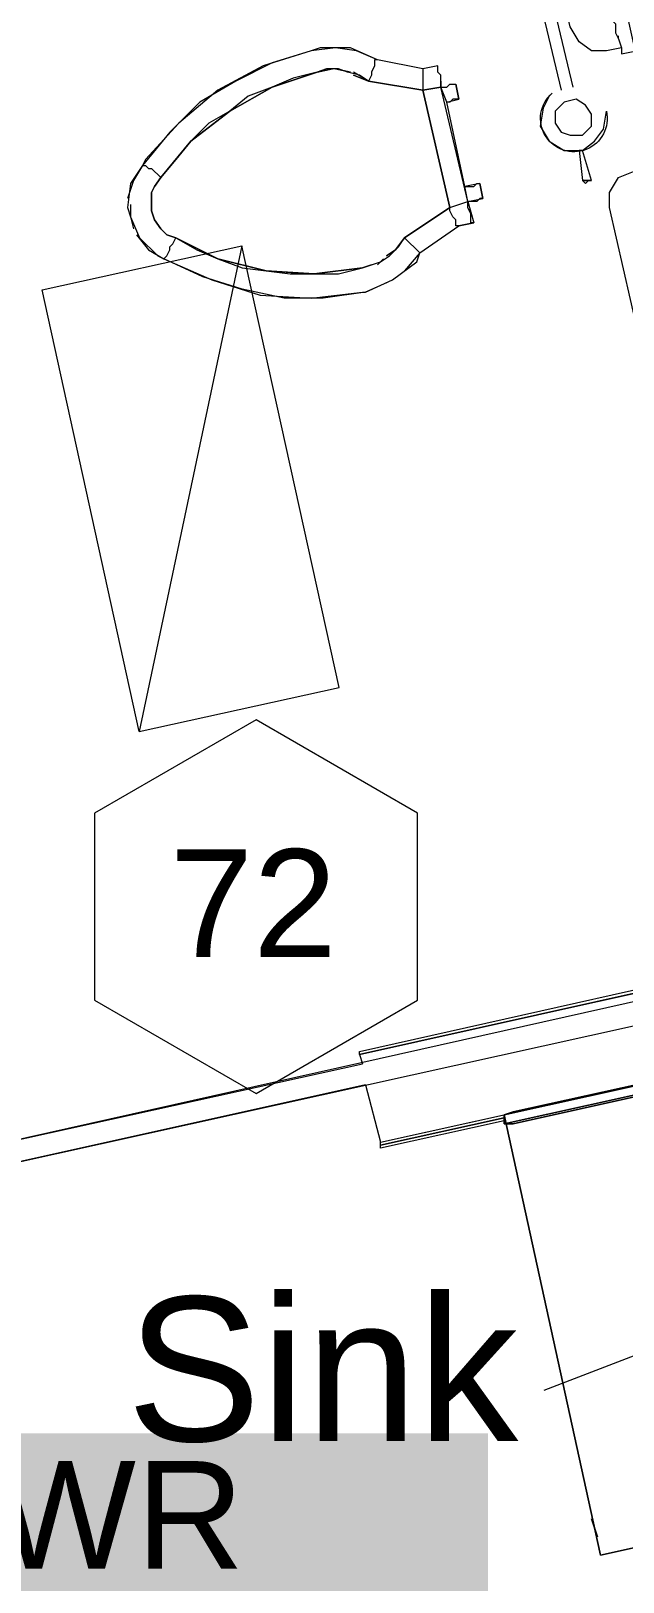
# Model space of a CAD drawing. Header units: inches. Extents: x 0.9 to 36.3, y 0.7 to 23.3.
# Drawn here: x 24.989 to 25.316, y 13.131 to 13.989 of the extents above; entities that cross this region are included whole.
import ezdxf

# ---------------------------------------------------------------- set-up
doc = ezdxf.new("R2010")
doc.units = ezdxf.units.IN
for name, color, linetype, lineweight, true_color in [('Blocks', 7, 'Continuous', 5, 0x9a9c7f), ('Lights', 7, 'Continuous', 15, 0xff0a0a), ('Numbering Lights', 1, 'Continuous', 15, 0xff0000), ('PDF_Geometry', 7, 'Continuous', 9, 0x777777)]:
    doc.layers.add(name, color=color, linetype=linetype, lineweight=lineweight, true_color=true_color)
doc.layers.add('PDF_Solid Fills', color=7, linetype='Continuous', true_color=0xffffff)
doc.layers.add('PDF_Text', color=7, linetype='Continuous')
doc.styles.add('PDF Arial', font='arial.ttf')
doc.styles.get("Standard").update_dxf_attribs({"font": 'arial.ttf'})

msp = doc.modelspace()

# ---------------------------------------------------------------- hatches: boundary and pattern name
at = {"layer": 'Lights', "linetype": 'ByBlock', "ltscale": 0.001, "transparency": 33554559}
h = msp.add_hatch(color=256, dxfattribs=at)
h.paths.add_polyline_path([(25.63015, 13.06009), (25.57332, 12.79159), (25.6839, 12.81594)])
h.paths.add_polyline_path([(24.7765, 12.54384), (24.79335, 12.54384), (24.79335, 12.5639), (24.7765, 12.5639)], flags=9)
h.paths.add_polyline_path([(25.67088, 12.97179), (25.69768, 12.97179), (25.69768, 12.99117), (25.67088, 12.99117)], flags=9)
h.paths.add_polyline_path([(25.02588, 12.94593), (25.05279, 12.94593), (25.05279, 12.96564), (25.02588, 12.96564)], flags=9)
h.paths.add_polyline_path([(25.09962, 13.57578), (25.12653, 13.57578), (25.12653, 13.59549), (25.09962, 13.59549)], flags=9)
h.paths.add_polyline_path([(24.81208, 13.50909), (24.8391, 13.50909), (24.8391, 13.52914), (24.81208, 13.52914)], flags=9)
h.paths.add_polyline_path([(24.71619, 12.7993), (24.73549, 12.80572), (24.72927, 12.82443), (24.70997, 12.818)], flags=9)

# ---------------------------------------------------------------- linework, layer by layer
at = {"layer": 'Blocks', "linetype": 'ByBlock'}
msp.add_line((25.27289, 13.23732), (25.38443, 13.28026), dxfattribs=at)
at = {"layer": 'Lights', "linetype": 'ByBlock'}
msp.add_lwpolyline([(25.04878, 13.60145), (24.99503, 13.84561), (25.10561, 13.86995), (25.04878, 13.60145), (25.15937, 13.6258), (25.10561, 13.86995)], dxfattribs=at)
at = {"layer": 'Numbering Lights', "linetype": 'ByBlock', "ltscale": 0.001}
msp.add_lwpolyline([(25.11342, 13.60786), (25.02401, 13.55624), (25.02401, 13.45299), (25.11342, 13.40137), (25.20283, 13.45299), (25.20283, 13.55624)], close=True, dxfattribs=at)
at = {"layer": 'PDF_Geometry', "linetype": 'ByBlock'}
for points in [[(25.17398, 13.40612), (25.18231, 13.37446), (25.46896, 13.43779), (25.86061, 13.52445), (26.05894, 12.63782), (26.01727, 12.62949), (26.02894, 12.58115), (26.06894, 12.58949), (26.17893, 12.09617), (26.22727, 12.10617), (26.11727, 12.60115), (26.51392, 12.68948), (26.73225, 11.70452), (26.78558, 11.71619), (26.56059, 12.72448), (26.40226, 13.43445), (26.76391, 13.51445), (26.74891, 13.58445), (26.38726, 13.50278), (26.20393, 14.33442)], [(26.38226, 13.25446), (26.49892, 12.73615), (26.1056, 12.64949), (25.89895, 13.58445), (25.85061, 13.57278), (25.4823, 13.49112), (25.3373, 14.14109), (25.70395, 14.22275), (25.68395, 14.31275), (25.26397, 14.21942), (25.28397, 14.12943), (25.28897, 14.13109), (25.43397, 13.48112), (25.17064, 13.42279), (25.17231, 13.41779)], [(25.31564, 13.97943), (25.3073, 13.97776), (25.29897, 13.97776), (25.2923, 13.98276), (25.2873, 13.9911), (25.26397, 14.09276), (25.26397, 14.09943), (25.26897, 14.10776), (25.2773, 14.11276), (25.28564, 14.11443), (25.28397, 14.11776), (25.28564, 14.11443), (25.28564, 14.10943), (25.2873, 14.10609), (25.2873, 14.10109), (25.28897, 14.09943), (25.28897, 14.09776), (25.29564, 14.09943), (25.31897, 13.99776), (25.31064, 13.9961)], [(25.27064, 14.00276), (25.2723, 13.99776), (25.2823, 13.9561)], [(25.28897, 13.95777), (25.27897, 13.99943)], [(25.31064, 13.99443), (25.31064, 13.9961), (25.31064, 13.99443), (25.3123, 13.99276), (25.3123, 13.98776), (25.31397, 13.98443), (25.31564, 13.97943), (25.31564, 13.9761), (25.32397, 13.97776), (25.33564, 13.91943), (25.32897, 13.91777)], [(25.21564, 13.9611), (25.21564, 13.95777), (25.21564, 13.9611), (25.21564, 13.96443), (25.21397, 13.9661), (25.21397, 13.96776), (25.21397, 13.96943), (25.20564, 13.96776), (25.18064, 13.97276), (25.16564, 13.97943), (25.14898, 13.97943), (25.14398, 13.97776), (25.11731, 13.96943), (25.09231, 13.9561), (25.07065, 13.93777), (25.05231, 13.91777), (25.05065, 13.91443), (25.04398, 13.90443), (25.04231, 13.8911), (25.04398, 13.8861), (25.04898, 13.87444), (25.05898, 13.86444), (25.06231, 13.86277), (25.08898, 13.8511), (25.11564, 13.84277), (25.14398, 13.8411), (25.17231, 13.84444), (25.17398, 13.84444), (25.18898, 13.8511), (25.20231, 13.8611), (25.20397, 13.8661), (25.22564, 13.8811), (25.23397, 13.88277), (25.23231, 13.88277), (25.23231, 13.88444), (25.23231, 13.8861), (25.23231, 13.88777), (25.23064, 13.8911), (25.23064, 13.89443), (25.23897, 13.8961), (25.23731, 13.8961), (25.23564, 13.89443), (25.23397, 13.89443), (25.23231, 13.89443), (25.23064, 13.89443), (25.22897, 13.90277), (25.21897, 13.94943), (25.21564, 13.95777), (25.20564, 13.9561), (25.22064, 13.8911), (25.23064, 13.89443), (25.21564, 13.95777), (25.21897, 13.95777), (25.22064, 13.95943), (25.22231, 13.95943), (25.22397, 13.95943), (25.22564, 13.9511), (25.22397, 13.95943)], [(25.18064, 13.97276), (25.16898, 13.97776), (25.15731, 13.97943), (25.14398, 13.97776), (25.12231, 13.9711), (25.10231, 13.9611), (25.08231, 13.94943), (25.06565, 13.93277), (25.05065, 13.91443), (25.05231, 13.91443), (25.05398, 13.91277), (25.05565, 13.91277), (25.05731, 13.9111), (25.05898, 13.90943), (25.06065, 13.90777)], [(25.31397, 13.98443), (25.31397, 13.9861)], [(25.31564, 13.97776), (25.31564, 13.9761)], [(25.20564, 13.96776), (25.18064, 13.97276), (25.17898, 13.97276), (25.17898, 13.9711), (25.17898, 13.96943), (25.17731, 13.9661), (25.17731, 13.96443), (25.17564, 13.9611), (25.17064, 13.96443), (25.16398, 13.9661), (25.15898, 13.96776), (25.15231, 13.96776), (25.14731, 13.9661), (25.13398, 13.96277), (25.12231, 13.95777), (25.10898, 13.95277), (25.09898, 13.94443), (25.08731, 13.93777), (25.07731, 13.92777), (25.06898, 13.91777), (25.06065, 13.90777), (25.05731, 13.90277), (25.05565, 13.89943), (25.05565, 13.89443), (25.05565, 13.88943), (25.05731, 13.88444), (25.06065, 13.87944), (25.06398, 13.8761), (25.06898, 13.87444), (25.09231, 13.86277), (25.11898, 13.8561), (25.14398, 13.85444), (25.11898, 13.8561), (25.09231, 13.86277), (25.06898, 13.87444), (25.08065, 13.86777), (25.09231, 13.86277), (25.10565, 13.85777), (25.11898, 13.8561), (25.13231, 13.85444), (25.14564, 13.85444), (25.15898, 13.85444), (25.17231, 13.85777), (25.14564, 13.85444), (25.17231, 13.85777), (25.17731, 13.85944), (25.17231, 13.85777), (25.14564, 13.85444), (25.11898, 13.8561), (25.09231, 13.86277), (25.06898, 13.87444), (25.06398, 13.8761), (25.06065, 13.87944), (25.05731, 13.88444), (25.05565, 13.88943), (25.05565, 13.89443), (25.05565, 13.89943), (25.05731, 13.90277), (25.06065, 13.90777), (25.07731, 13.92777), (25.09898, 13.94443), (25.12231, 13.95777), (25.14731, 13.9661), (25.15564, 13.96776), (25.14731, 13.9661), (25.12231, 13.95777), (25.09898, 13.94443), (25.07731, 13.92777), (25.06065, 13.90777), (25.07731, 13.92777), (25.09898, 13.94443), (25.12231, 13.95777), (25.14731, 13.9661), (25.15564, 13.96776)], [(25.21397, 13.96943), (25.20564, 13.96776), (25.20564, 13.9661), (25.20564, 13.96443), (25.20564, 13.96277), (25.20564, 13.95943), (25.20564, 13.9561), (25.21564, 13.95777)], [(25.15731, 13.96776), (25.16564, 13.9661)], [(25.20397, 13.8661), (25.22564, 13.8811), (25.22397, 13.8811), (25.22397, 13.88444), (25.22231, 13.8861), (25.22064, 13.88943), (25.22064, 13.8911), (25.19564, 13.87444), (25.19064, 13.86777), (25.18564, 13.86444), (25.19064, 13.86777), (25.19564, 13.87444), (25.22064, 13.8911), (25.20564, 13.9561), (25.17564, 13.9611), (25.16731, 13.9661)], [(25.17564, 13.9611), (25.16731, 13.96443), (25.17564, 13.9611), (25.20564, 13.9561)], [(25.27564, 13.95277), (25.2723, 13.9461), (25.27064, 13.9361), (25.27564, 13.92777), (25.28397, 13.92277), (25.2923, 13.92277), (25.29397, 13.9061), (25.29564, 13.90443)], [(25.2923, 13.92277), (25.2923, 13.92277)], [(25.2923, 13.92277), (25.29397, 13.92277), (25.2923, 13.92277)], [(25.29397, 13.92277), (25.29397, 13.92277)], [(25.29397, 13.92277), (25.29397, 13.92277)], [(25.05065, 13.91443), (25.04565, 13.9061), (25.04231, 13.8961)], [(25.3323, 13.78944), (25.30897, 13.8911), (25.30897, 13.89943), (25.31397, 13.90777), (25.3223, 13.9111)], [(25.29897, 13.9061), (25.29897, 13.9061)], [(25.04398, 13.89277), (25.04398, 13.8861), (25.04565, 13.87944)], [(25.22064, 13.8911), (25.23064, 13.89443), (25.23397, 13.88277), (25.22564, 13.8811)], [(25.04731, 13.8761), (25.05398, 13.86777), (25.06231, 13.86277), (25.06398, 13.86444), (25.06565, 13.86777), (25.06565, 13.86944), (25.06731, 13.8711), (25.06898, 13.87444)], [(25.17231, 13.85777), (25.17731, 13.85944), (25.18231, 13.8611), (25.18731, 13.86444), (25.19231, 13.86944), (25.19564, 13.87444), (25.19731, 13.87277), (25.19897, 13.8711), (25.20064, 13.86944), (25.20231, 13.86777), (25.20397, 13.8661), (25.19564, 13.8561)], [(25.18564, 13.84944), (25.17398, 13.84444), (25.15064, 13.8411), (25.12898, 13.8411), (25.10565, 13.8461), (25.08398, 13.85277), (25.06231, 13.86277)], [(25.41897, 13.47778), (25.17064, 13.42279), (25.17064, 13.42445), (25.43063, 13.48278), (25.4323, 13.48112), (25.43063, 13.48278), (25.36563, 13.77611)], [(25.88395, 13.42112), (25.86061, 13.52445), (25.86061, 13.51945), (25.86061, 13.52445), (25.86061, 13.51945), (25.86061, 13.52445), (25.88228, 13.42112), (25.86061, 13.52445), (25.25064, 13.38946), (25.30397, 13.14613), (25.25064, 13.38946), (25.25564, 13.39112), (25.85395, 13.52278), (25.46896, 13.43779)], [(25.17398, 13.40612), (24.97898, 13.36279), (25.46896, 13.47112), (25.4673, 13.48445), (24.97565, 13.37446), (24.97898, 13.36279), (24.97565, 13.37446), (25.17231, 13.41779)], [(25.17064, 13.42279), (25.4323, 13.48112), (25.17064, 13.42279)], [(25.17064, 13.42279), (25.17064, 13.42279)], [(25.25064, 13.38612), (25.18231, 13.37112), (25.18231, 13.37279), (25.25064, 13.38779), (25.18231, 13.37279), (25.18231, 13.37446), (25.23564, 13.38612)], [(25.25064, 13.38946), (25.25064, 13.38446), (25.25064, 13.38946)], [(25.25564, 13.38446), (25.25064, 13.38446), (25.25564, 13.38446)], [(25.29897, 13.16613), (25.3023, 13.15613), (25.29897, 13.16613)]]:
    msp.add_lwpolyline(points, dxfattribs=at)
for points in [[(25.16564, 13.9661), (25.15731, 13.96776)], [(25.21897, 13.94943), (25.22564, 13.9511), (25.22397, 13.9511), (25.22231, 13.9511), (25.22064, 13.94943)], [(25.29897, 13.94277), (25.29564, 13.94777), (25.29064, 13.9511), (25.28397, 13.94943), (25.27897, 13.94443), (25.27897, 13.93777), (25.2823, 13.93277), (25.2873, 13.9311), (25.29397, 13.9311), (25.29897, 13.9361)], [(25.22897, 13.90277), (25.23064, 13.90277), (25.23231, 13.90277), (25.23397, 13.90277), (25.23564, 13.90443), (25.23731, 13.90443)], [(25.23731, 13.90443), (25.23897, 13.8961)], [(25.2973, 13.9061), (25.29897, 13.9061), (25.2973, 13.9061), (25.29564, 13.90443), (25.2973, 13.9061), (25.29897, 13.9061), (25.2973, 13.9061), (25.29397, 13.9061)], [(25.18064, 13.85944), (25.18398, 13.86277)], [(25.25564, 13.39112), (25.25064, 13.38946), (25.86061, 13.52445), (25.85395, 13.52278)], [(25.25564, 13.38446), (25.25064, 13.38446), (25.86061, 13.51945), (25.85561, 13.51778), (25.25564, 13.38446), (25.85561, 13.51778), (25.86061, 13.51945), (25.25064, 13.38446)], [(25.25064, 13.38446), (25.25064, 13.38946)], [(25.25064, 13.38446), (25.25064, 13.38946)], [(25.89561, 13.36112), (25.91395, 13.28113), (25.30397, 13.14613), (25.91395, 13.28113)]]:
    msp.add_lwpolyline(points, close=True, dxfattribs=at)
msp.add_lwpolyline([(25.29897, 13.9061), (25.29397, 13.92277), (25.30064, 13.92777), (25.30564, 13.93443), (25.3073, 13.94443, -1.767143), (25.2773, 13.95443)], format="xyb", dxfattribs=at)
at = {"layer": 'PDF_Solid Fills', "linetype": 'ByBlock', "transparency": 33554559}
msp.add_solid([(24.67181, 13.12003), (25.24179, 13.12003), (24.67181, 13.21336), (25.24179, 13.21336)], dxfattribs=at)

# ---------------------------------------------------------------- texts
at = {"layer": 'Blocks', "linetype": 'ByBlock'}
msp.add_text('Sink', height=0.079772, dxfattribs=at).set_placement((25.04175, 13.20912))
msp.add_text('HAND DRYER', height=0.057272, rotation=12.30802, dxfattribs=at).set_placement((25.23823, 13.04196))
at = {"layer": 'Numbering Lights', "linetype": 'ByBlock', "ltscale": 0.001}
msp.add_text('72', height=0.05956, dxfattribs=at).set_placement((25.06558, 13.47683))
at = {"layer": 'PDF_Text', "linetype": 'ByBlock', "insert": (24.69008, 13.16795), "char_height": 0.059386, "attachment_point": 4, "style": 'PDF Arial'}
msp.add_mtext("MEN'S WR", dxfattribs=at)

doc.saveas('drawing.dxf')
